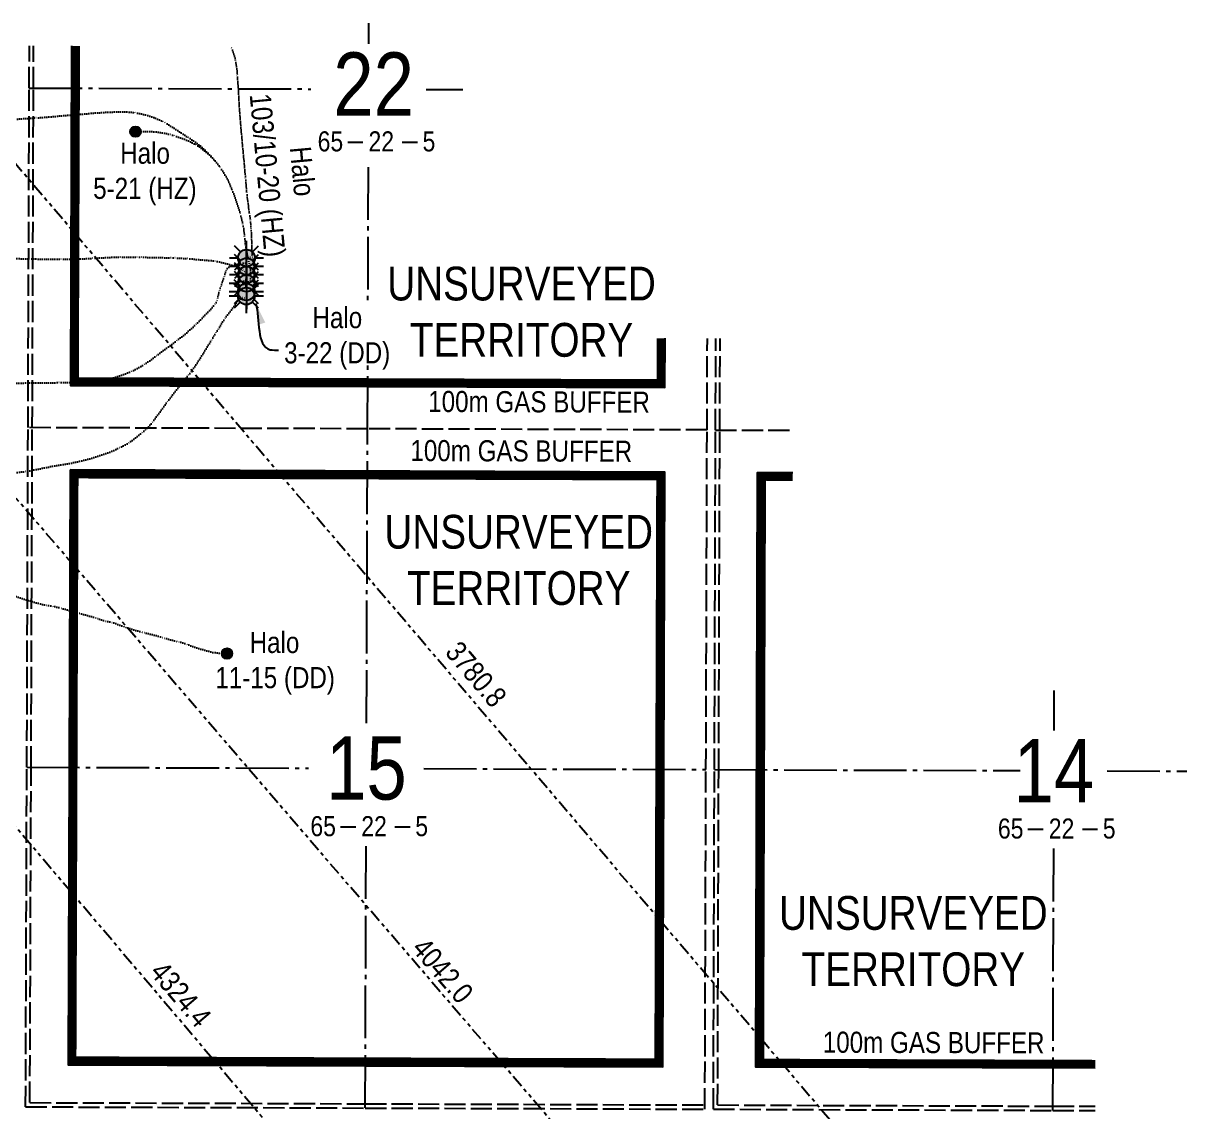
# Model space of a CAD drawing. Extents: x 481150 to 519818, y 6045091 to 6055068.
# Drawn here: x 492403 to 495158, y 6052337 to 6054915 of the extents above; entities that cross this region are included whole.
import ezdxf
from ezdxf.enums import TextEntityAlignment as Align

# ---------------------------------------------------------------- set-up
doc = ezdxf.new("R2010")
doc.units = 0
doc.header["$LTSCALE"] = 5
for name, pattern in [('foc-DOT', [1, 0.2, -0.8]), ('foc-DRILLPATH', [14.75, 6, -1.75, 1.75, -1.75, 1.75, -1.75]), ('foc-QUARTERLINE', [33, 25, -3, 2, -3]), ('foc-UNSURVEYED', [12.5, 10, -2.5])]:
    doc.linetypes.add(name, pattern=pattern)
for name, color, linetype in [('10', 1, 'Continuous'), ('9', 3, 'Continuous'), ('ABADATA-DRILL', 8, 'foc-DOT'), ('ABADATA-DRILL-T', 8, 'Continuous'), ('AS-DRILL-T', 8, 'Continuous'), ('AS-TARGET-GAS', 182, 'Continuous'), ('AS-TARGET-GAS-H', 181, 'Continuous'), ('C-WS-S', 8, 'Continuous'), ('DRILL-T', 8, 'Continuous'), ('L-BD', 7, 'Continuous'), ('L-QSEC', 8, 'foc-QUARTERLINE'), ('L-SECLBL', 7, 'Continuous'), ('L-UNS-T', 3, 'Continuous'), ('L-USEC', 7, 'foc-UNSURVEYED'), ('P-PDRILLPATH', 12, 'foc-DRILLPATH')]:
    doc.layers.add(name, color=color, linetype=linetype)
doc.styles.add('80CG', font='ARIALN.TTF', dxfattribs={"height": 10})
doc.styles.add('80L', font='ARIALN.TTF', dxfattribs={"height": 10})
doc.styles.add('SIMPLEX', font='ARIALN.TTF')
doc.dimstyles.new('Compass 5 000', dxfattribs={"dimscale": 5, "dimtxt": 9, "dimasz": 2, "dimexe": 0.2, "dimexo": 0.0625, "dimgap": 0.5, "dimtad": 0, "dimtih": 1, "dimtoh": 1, "dimzin": 0, "dimdsep": 46, "dimtxsty": '80CG', "dimcen": 0.1, "dimse1": 1, "dimse2": 1, "dimclrd": 256, "dimclrt": 256, "dimaunit": 1, "dimadec": 4, "dimazin": 0, "dimtfac": 0.06, "dimtofl": 0, "dimtmove": 0, "dimatfit": 1, "dimfxl": 0.2, "dimtolj": 1, "dimtzin": 0, "dimlwd": -1, "dimarcsym": 0})

# ---------------------------------------------------------------- blocks, each defined once
blk = doc.blocks.new('L-SECLBL')
at = {"layer": '9', "color": 7}
for p, q in [((-5.08, -27.83), (-12.29, -27.83)), ((20.7, -27.83), (13.5, -27.83))]:
    blk.add_line(p, q, dxfattribs=at)
at = {"layer": '10', "color": 2, "style": 'SIMPLEX'}
blk.add_attdef('SEC', text='', height=30, dxfattribs=at).set_placement((0, 0), align=Align.MIDDLE)
at = {"layer": '10', "color": 5, "style": '80L'}
blk.add_attdef('TWP', text='', height=9.5, dxfattribs=at).set_placement((-14.43, -27.37), align=Align.MIDDLE_RIGHT)
blk.add_attdef('RGE', text='', height=9.5, dxfattribs=at).set_placement((3.62, -27.37), align=Align.MIDDLE_CENTER)
blk.add_attdef('MER', text='', height=9.5, dxfattribs=at).set_placement((23.17, -27.37), align=Align.MIDDLE_LEFT)
blk = doc.blocks.new('BH-Existing')
at = {"layer": 'AS-DRILL-T'}
h = blk.add_hatch(color=256, dxfattribs=at)
h.dxf.hatch_style = 1
edge = h.paths.add_edge_path()
edge.add_arc((0, 0), 0.5, 0, 360)
blk.add_circle((0, 0), 0.5, dxfattribs=at)
blk = doc.blocks.new('GAS')
h = blk.add_hatch(color=255)
h.dxf.hatch_style = 1
edge = h.paths.add_edge_path()
edge.add_arc((0, 0), 0.9, 0, 360)
for p, q in [((-0.57, 0.57), (-1.14, 1.14)), ((0, 0.81), (0, 1.62)), ((0.57, 0.57), (1.14, 1.14)), ((-0.81, 0), (-1.62, 0)), ((1.62, 0), (0.81, 0)), ((-0.57, -0.57), (-1.14, -1.14)), ((0, -0.81), (0, -1.62)), ((1.14, -1.14), (0.57, -0.57))]:
    blk.add_line(p, q)
blk.add_circle((0, 0), 0.8)

msp = doc.modelspace()

# ---------------------------------------------------------------- linework, layer by layer
at = {"layer": 'ABADATA-DRILL', "flags": 128}
for points in [[(492930.618, 6054359.998), (492930.618, 6054359.998), (492930.687, 6054359.828), (492930.756, 6054359.618), (492930.805, 6054359.377), (492930.825, 6054359.197), (492930.864, 6054358.997), (492930.903, 6054358.757), (492930.973, 6054358.557), (492931.112, 6054358.466), (492931.272, 6054358.526), (492931.493, 6054358.685), (492931.774, 6054358.844), (492932.054, 6054359.013), (492932.295, 6054359.232), (492932.456, 6054359.492), (492932.477, 6054359.741), (492932.437, 6054359.952), (492932.398, 6054360.162), (492932.359, 6054360.392), (492932.33, 6054360.692), (492932.361, 6054361.042), (492932.352, 6054361.342), (492932.283, 6054361.542), (492932.193, 6054361.683), (492932.164, 6054361.813), (492932.144, 6054361.953), (492932.105, 6054362.103), (492932.085, 6054362.263), (492932.096, 6054362.403), (492932.127, 6054362.693), (492932.117, 6054362.823), (492932.098, 6054362.873), (492932.138, 6054362.943), (492932.148, 6054362.943), (492932.627, 6054362.801), (492933.816, 6054362.397), (492933.836, 6054362.397), (492934.245, 6054362.255), (492935.624, 6054361.861), (492937.602, 6054361.374), (492939.451, 6054361.037), (492939.451, 6054361.037), (492940.991, 6054360.912), (492942.131, 6054360.938), (492942.981, 6054360.955), (492943.611, 6054360.843), (492944.15, 6054360.671), (492944.57, 6054360.549), (492944.809, 6054360.509), (492944.979, 6054360.468), (492945.149, 6054360.427), (492945.299, 6054360.417), (492945.419, 6054360.376), (492945.509, 6054360.366), (492945.579, 6054360.406), (492945.619, 6054360.476), (492945.59, 6054360.536), (492945.55, 6054360.586), (492945.51, 6054360.646), (492945.47, 6054360.686), (492945.46, 6054360.726), (492945.45, 6054360.786), (492945.461, 6054360.856), (492945.481, 6054360.946), (492945.511, 6054361.036), (492945.562, 6054361.126), (492945.632, 6054361.196), (492945.692, 6054361.276), (492945.742, 6054361.375), (492945.773, 6054361.495), (492945.813, 6054361.635), (492945.874, 6054361.735), (492945.934, 6054361.835), (492946.014, 6054361.964), (492946.165, 6054362.154), (492946.206, 6054362.394), (492946.106, 6054362.524), (492945.957, 6054362.685), (492945.798, 6054362.905), (492945.778, 6054362.935), (492945.649, 6054363.336), (492945.502, 6054364.086), (492945.366, 6054365.157), (492945.26, 6054366.547), (492945.166, 6054368.297), (492945.094, 6054370.378), (492945.012, 6054372.748), (492944.901, 6054375.398), (492944.732, 6054378.429), (492944.523, 6054381.76), (492944.366, 6054385.29), (492944.259, 6054389.081), (492944.173, 6054393.141), (492944.088, 6054397.491), (492943.994, 6054402.122), (492943.911, 6054407.012), (492943.779, 6054412.153), (492943.518, 6054417.644), (492943.129, 6054423.595), (492942.67, 6054429.767), (492942.213, 6054436.428), (492941.657, 6054443.16), (492940.9, 6054449.973), (492939.906, 6054457.196), (492938.851, 6054464.63), (492937.758, 6054472.324), (492936.686, 6054480.178), (492935.614, 6054488.291), (492934.523, 6054496.675), (492933.482, 6054505.179), (492932.563, 6054513.922), (492932.486, 6054514.743), (492931.773, 6054522.735), (492931.044, 6054531.608), (492930.266, 6054540.58), (492929.446, 6054549.373), (492927.858, 6054567.159), (492926.26, 6054584.905), (492924.641, 6054602.53), (492922.991, 6054619.926), (492921.312, 6054637.402), (492919.753, 6054654.868), (492918.203, 6054672.153), (492916.623, 6054689.549), (492915.374, 6054706.963), (492914.405, 6054724.447), (492913.455, 6054741.81), (492912.405, 6054758.964), (492911.295, 6054776.178), (492910.065, 6054793.462), (492909.375, 6054802.055), (492908.555, 6054810.658), (492908.477, 6054811.368), (492907.414, 6054819.142), (492905.724, 6054827.688), (492903.513, 6054836.125), (492900.912, 6054844.495), (492898.061, 6054852.694), (492895.183, 6054860.053)], [(492930.473, 6054299.911), (492930.473, 6054299.911), (492930.282, 6054299.592), (492929.78, 6054298.923), (492929.288, 6054298.365), (492928.806, 6054297.887), (492928.254, 6054297.389), (492927.493, 6054297.021), (492926.162, 6054296.716), (492925.381, 6054296.539), (492924.712, 6054296.711), (492923.934, 6054297.344), (492921.96, 6054299.051), (492919.867, 6054300.928), (492918.372, 6054302.543), (492917.856, 6054303.615), (492918.308, 6054304.213), (492918.949, 6054304.381), (492919.729, 6054304.518), (492920.93, 6054304.714), (492922.16, 6054304.85), (492923.61, 6054304.805), (492925.21, 6054304.759), (492926.83, 6054304.734), (492928.559, 6054304.498), (492930.408, 6054304.071), (492931.896, 6054303.716), (492932.216, 6054303.645), (492933.845, 6054303.349), (492935.235, 6054303.214), (492936.485, 6054303.21), (492937.485, 6054303.287), (492937.495, 6054303.287), (492938.105, 6054303.394), (492938.535, 6054303.373), (492939.034, 6054303.111), (492939.543, 6054302.749), (492940.042, 6054302.328), (492940.789, 6054301.575), (492941.207, 6054301.114), (492941.486, 6054300.813), (492941.636, 6054300.672), (492942.165, 6054300.41), (492942.495, 6054300.539), (492942.566, 6054300.659), (492942.646, 6054300.849), (492942.868, 6054301.218), (492942.928, 6054301.278), (492943.178, 6054301.417), (492943.418, 6054301.326), (492943.428, 6054301.316), (492943.458, 6054301.316), (492943.39, 6054301.906), (492943.341, 6054302.126), (492943.272, 6054302.416), (492942.904, 6054303.148), (492942.635, 6054303.399), (492942.476, 6054303.499), (492942.077, 6054303.751), (492941.867, 6054303.881), (492941.638, 6054304.072), (492941.608, 6054304.112), (492941.558, 6054304.182), (492941.429, 6054304.453), (492941.271, 6054305.063), (492941.154, 6054305.934), (492941.088, 6054307.074), (492941.073, 6054308.464), (492941.099, 6054310.054), (492941.115, 6054311.894), (492941.142, 6054314.074), (492941.171, 6054316.584), (492941.171, 6054319.344), (492941.161, 6054322.294), (492941.162, 6054325.454), (492941.104, 6054328.904), (492941.049, 6054330.224), (492940.847, 6054332.765), (492940.332, 6054337.067), (492939.559, 6054341.7), (492938.545, 6054346.483), (492937.412, 6054351.367), (492936.26, 6054356.381), (492935.108, 6054361.555), (492933.956, 6054366.859), (492932.765, 6054372.283), (492932.716, 6054372.514), (492931.515, 6054377.988), (492930.326, 6054384.002), (492929.327, 6054390.296), (492929.259, 6054390.796), (492928.56, 6054396.688), (492928.009, 6054402.11), (492927.912, 6054403.17), (492927.296, 6054409.923), (492926.64, 6054417.025), (492925.826, 6054424.468), (492924.693, 6054432.172), (492923.161, 6054440.077), (492921.329, 6054448.124), (492919.327, 6054456.261), (492917.135, 6054464.418), (492914.753, 6054472.527), (492912.716, 6054479.034), (492912.212, 6054480.646), (492909.56, 6054488.755), (492906.798, 6054496.795), (492903.876, 6054504.805), (492900.833, 6054512.795), (492897.691, 6054520.716), (492894.438, 6054528.638), (492891.106, 6054536.49), (492888.297, 6054542.599), (492887.483, 6054544.242), (492883.499, 6054551.806), (492881.859, 6054554.712), (492879.165, 6054559.331), (492874.551, 6054566.787), (492869.647, 6054574.134), (492864.411, 6054581.233), (492860.239, 6054586.397), (492854.004, 6054593.529), (492848.036, 6054599.93), (492845.167, 6054602.94), (492841.968, 6054606.321), (492835.861, 6054612.682), (492829.472, 6054618.825), (492822.792, 6054624.568), (492815.851, 6054629.972), (492808.718, 6054635.077), (492801.296, 6054640.023), (492797.424, 6054642.496), (492793.732, 6054644.869), (492791.757, 6054646.136), (492786.109, 6054649.796), (492778.377, 6054654.823), (492774.915, 6054657.075), (492770.585, 6054659.89), (492762.782, 6054664.997), (492754.92, 6054670.124), (492746.997, 6054675.052), (492738.883, 6054679.7), (492734.621, 6054681.965), (492730.578, 6054683.999), (492722.062, 6054687.929), (492713.384, 6054691.479), (492704.575, 6054694.69), (492695.625, 6054697.511), (492686.563, 6054699.873), (492677.38, 6054701.815), (492668.126, 6054703.387), (492658.81, 6054704.559), (492649.442, 6054705.262), (492640.083, 6054705.515), (492630.702, 6054705.407), (492621.321, 6054705.12), (492611.95, 6054704.842), (492602.589, 6054704.515), (492583.876, 6054703.47), (492565.16, 6054702.015), (492546.465, 6054700.46), (492527.78, 6054698.945), (492509.094, 6054697.37), (492490.298, 6054695.726), (492471.583, 6054694.141), (492452.707, 6054692.567), (492433.772, 6054691.212), (492414.988, 6054689.978), (492396.124, 6054688.734), (492377.37, 6054687.619), (492358.456, 6054686.655), (492339.714, 6054685.92), (492320.991, 6054685.245), (492302.239, 6054684.68), (492283.507, 6054684.155), (492264.784, 6054683.271), (492246.05, 6054682.046), (492227.275, 6054680.611), (492208.599, 6054679.026), (492189.913, 6054677.341), (492171.168, 6054675.756), (492152.483, 6054674.361), (492133.679, 6054673.167), (492114.936, 6054672.442), (492096.195, 6054672.137), (492077.334, 6054671.873), (492058.553, 6054671.738), (492039.713, 6054671.724), (492020.953, 6054671.659), (492002.092, 6054671.495), (491983.222, 6054671.44), (491964.392, 6054671.526), (491945.432, 6054671.492), (491926.612, 6054671.577), (491907.843, 6054671.783), (491889.114, 6054671.968), (491870.384, 6054672.223), (491851.625, 6054672.538), (491832.886, 6054672.714), (491814.116, 6054672.769), (491795.346, 6054672.764), (491776.526, 6054672.63), (491757.855, 6054672.475), (491739.094, 6054672.29), (491720.333, 6054671.965), (491701.592, 6054671.57), (491682.821, 6054671.296), (491664.05, 6054671.061), (491645.288, 6054670.666), (491626.537, 6054670.222), (491607.776, 6054670.027), (491588.996, 6054670.042), (491570.296, 6054670.047), (491551.576, 6054670.042), (491532.816, 6054670.098), (491514.036, 6054670.113), (491495.245, 6054670.029), (491476.445, 6054670.044), (491457.676, 6054670.139), (491438.916, 6054670.175), (491420.176, 6054670.14), (491401.425, 6054670.095), (491382.625, 6054670.141), (491363.836, 6054670.286), (491345.056, 6054670.441), (491326.326, 6054670.487), (491307.616, 6054670.442), (491288.857, 6054670.537), (491270.117, 6054670.812), (491251.378, 6054671.077), (491232.609, 6054671.273), (491213.879, 6054671.388), (491195.119, 6054671.453), (491176.359, 6054671.448), (491157.579, 6054671.384), (491138.819, 6054671.319), (491120.048, 6054671.204), (491101.278, 6054671.01), (491082.516, 6054670.675), (491063.745, 6054670.27), (491044.993, 6054669.826), (491026.221, 6054669.291), (491014, 6054668.883), (490995.017, 6054668.22)], [(492930.473, 6054299.911), (492930.473, 6054299.911), (492930.282, 6054299.592), (492929.78, 6054298.923), (492929.288, 6054298.365), (492928.806, 6054297.887), (492928.254, 6054297.389), (492927.493, 6054297.021), (492926.162, 6054296.716), (492925.381, 6054296.539), (492924.712, 6054296.711), (492923.934, 6054297.344), (492921.96, 6054299.051), (492919.867, 6054300.928), (492918.372, 6054302.543), (492917.856, 6054303.615), (492918.308, 6054304.213), (492918.949, 6054304.381), (492919.729, 6054304.518), (492920.93, 6054304.714), (492922.16, 6054304.85), (492923.61, 6054304.805), (492925.21, 6054304.759), (492926.83, 6054304.734), (492928.559, 6054304.498), (492930.408, 6054304.071), (492931.896, 6054303.716), (492932.216, 6054303.645), (492933.845, 6054303.349), (492935.235, 6054303.214), (492936.485, 6054303.21), (492937.485, 6054303.287), (492937.495, 6054303.287), (492938.105, 6054303.394), (492938.535, 6054303.373), (492939.034, 6054303.111), (492939.543, 6054302.749), (492940.042, 6054302.328), (492940.789, 6054301.575), (492941.207, 6054301.114), (492941.486, 6054300.813), (492941.636, 6054300.672), (492942.165, 6054300.41), (492942.495, 6054300.539), (492942.566, 6054300.659), (492942.646, 6054300.849), (492942.868, 6054301.218), (492942.928, 6054301.278), (492943.178, 6054301.417), (492943.418, 6054301.326), (492943.428, 6054301.316), (492943.458, 6054301.316), (492943.39, 6054301.906), (492943.341, 6054302.126), (492943.272, 6054302.416), (492942.904, 6054303.148), (492942.635, 6054303.399), (492942.476, 6054303.499), (492942.077, 6054303.751), (492941.867, 6054303.881), (492941.638, 6054304.072), (492941.608, 6054304.112), (492941.558, 6054304.182), (492941.429, 6054304.453), (492941.271, 6054305.063), (492941.154, 6054305.934), (492941.088, 6054307.074), (492941.073, 6054308.464), (492941.099, 6054310.054), (492941.115, 6054311.894), (492941.142, 6054314.074), (492941.171, 6054316.584), (492941.171, 6054319.344), (492941.161, 6054322.294), (492941.162, 6054325.454), (492941.104, 6054328.904), (492941.049, 6054330.224), (492940.847, 6054332.765), (492940.332, 6054337.067), (492939.559, 6054341.7), (492938.545, 6054346.483), (492937.412, 6054351.367), (492936.26, 6054356.381), (492935.108, 6054361.555), (492933.956, 6054366.859), (492932.765, 6054372.283), (492932.716, 6054372.514), (492931.515, 6054377.988), (492930.326, 6054384.002), (492929.327, 6054390.296), (492929.259, 6054390.796), (492928.56, 6054396.688), (492928.009, 6054402.11), (492927.912, 6054403.17), (492927.296, 6054409.923), (492926.64, 6054417.025), (492925.826, 6054424.468), (492924.693, 6054432.172), (492923.161, 6054440.077), (492921.329, 6054448.124), (492919.327, 6054456.261), (492917.135, 6054464.418), (492914.753, 6054472.527), (492912.716, 6054479.034), (492912.212, 6054480.646), (492909.56, 6054488.755), (492906.798, 6054496.795), (492903.876, 6054504.805), (492900.833, 6054512.795), (492897.691, 6054520.716), (492894.438, 6054528.638), (492891.106, 6054536.49), (492888.297, 6054542.599), (492887.483, 6054544.242), (492883.499, 6054551.806), (492881.859, 6054554.712), (492879.165, 6054559.331), (492874.551, 6054566.787), (492869.647, 6054574.134), (492864.411, 6054581.233), (492860.239, 6054586.397), (492858.855, 6054588.032), (492857.809, 6054589.236), (492852.987, 6054594.533), (492846.839, 6054600.734), (492844.856, 6054602.621), (492840.39, 6054606.727), (492833.7, 6054612.5), (492826.719, 6054617.994), (492819.367, 6054623.11), (492811.643, 6054627.807), (492803.598, 6054632.115), (492795.312, 6054636.124), (492786.865, 6054639.793), (492778.236, 6054643.153), (492773.842, 6054644.758), (492769.487, 6054646.274), (492760.627, 6054649.134), (492751.656, 6054651.726), (492742.574, 6054653.997), (492733.4, 6054655.859), (492724.115, 6054657.272), (492714.799, 6054658.214), (492705.43, 6054658.687), (492696.05, 6054658.759), (492691.03, 6054658.697), (492669.039, 6054658.393)], [(492930.543, 6054320.051), (492930.543, 6054320.051), (492930.623, 6054320.021), (492930.693, 6054319.991), (492930.703, 6054320.071), (492930.734, 6054320.38), (492930.816, 6054320.85), (492931.058, 6054321.339), (492931.469, 6054321.708), (492931.769, 6054321.767), (492931.889, 6054321.706), (492932.049, 6054321.746), (492932.349, 6054321.815), (492932.55, 6054321.874), (492932.77, 6054321.973), (492933.281, 6054322.252), (492933.422, 6054322.551), (492933.083, 6054322.822), (492932.724, 6054323.014), (492932.644, 6054323.054), (492932.265, 6054323.415), (492931.875, 6054323.476), (492931.755, 6054323.407), (492931.183, 6054322.989), (492930.872, 6054322.68), (492930.782, 6054322.57), (492930.702, 6054322.471), (492930.601, 6054322.351), (492930.601, 6054322.351), (492930.571, 6054322.291), (492930.561, 6054322.241), (492930.561, 6054322.161), (492930.61, 6054322.121), (492930.71, 6054322.121), (492930.771, 6054322.16), (492930.821, 6054322.21), (492930.921, 6054322.37), (492930.931, 6054322.4), (492930.892, 6054322.64), (492930.862, 6054322.68), (492930.723, 6054322.92), (492930.494, 6054323.151), (492930.205, 6054323.332), (492930.135, 6054323.363), (492930.045, 6054323.413), (492930.026, 6054323.723), (492930.056, 6054323.783), (492930.207, 6054324.082), (492930.378, 6054324.372), (492930.489, 6054324.701), (492930.36, 6054324.902), (492930.32, 6054324.922), (492929.821, 6054325.204), (492929.711, 6054325.254), (492929.572, 6054325.325), (492929.462, 6054325.385), (492929.312, 6054325.466), (492929.282, 6054325.476), (492929.053, 6054325.616), (492928.663, 6054325.858), (492928.135, 6054326.22), (492927.486, 6054326.722), (492926.729, 6054327.404), (492925.822, 6054328.228), (492924.755, 6054329.061), (492923.508, 6054329.946), (492922.051, 6054330.891), (492921.233, 6054331.404), (492920.365, 6054331.937), (492918.439, 6054333.093), (492916.273, 6054334.301), (492913.887, 6054335.459), (492911.291, 6054336.588), (492908.455, 6054337.758), (492905.359, 6054338.969), (492901.973, 6054340.241), (492900.735, 6054340.695), (492898.268, 6054341.574), (492894.213, 6054342.928), (492889.847, 6054344.313), (492885.202, 6054345.689), (492882.535, 6054346.428), (492880.297, 6054347.016), (492875.071, 6054348.284), (492869.495, 6054349.484), (492863.639, 6054350.594), (492857.583, 6054351.625), (492851.336, 6054352.527), (492844.869, 6054353.3), (492839.091, 6054353.87), (492838.121, 6054353.953), (492831.093, 6054354.558), (492823.795, 6054355.163), (492816.307, 6054355.799), (492808.649, 6054356.456), (492801.442, 6054357.061), (492800.842, 6054357.113), (492792.924, 6054357.751), (492789.185, 6054358.024), (492784.896, 6054358.309), (492776.838, 6054358.776), (492768.739, 6054359.145), (492762.39, 6054359.367), (492760.5, 6054359.433), (492752.231, 6054359.652), (492743.901, 6054359.851), (492735.472, 6054360.061), (492726.913, 6054360.25), (492718.253, 6054360.43), (492709.444, 6054360.581), (492700.494, 6054360.752), (492696.435, 6054360.836), (492691.395, 6054360.944), (492682.125, 6054361.096), (492672.806, 6054361.189), (492663.466, 6054361.231), (492654.096, 6054361.234), (492640.746, 6054361.2), (492632.246, 6054361.18), (492631.906, 6054361.171), (492623.636, 6054361.23), (492604.904, 6054360.755), (492586.17, 6054359.56), (492567.416, 6054358.516), (492548.703, 6054357.681), (492530.011, 6054357.066), (492511.229, 6054356.641), (492492.448, 6054356.366), (492473.698, 6054356.262), (492454.908, 6054356.417), (492436.19, 6054356.872), (492417.431, 6054357.278), (492398.672, 6054357.623), (492379.924, 6054357.988), (492361.165, 6054358.403), (492342.406, 6054358.769), (492323.637, 6054359.044), (492304.888, 6054359.219), (492286.128, 6054359.295), (492267.378, 6054359.49), (492248.619, 6054359.785), (492229.88, 6054359.97), (492211.101, 6054360.186), (492192.362, 6054360.661), (492173.604, 6054361.176), (492154.835, 6054361.602), (492136.086, 6054361.947), (492117.278, 6054362.332), (492098.239, 6054362.798), (492079.501, 6054363.174), (492060.712, 6054363.489), (492041.933, 6054364.014), (492023.176, 6054364.78), (492004.409, 6054365.535), (491985.661, 6054366.21), (491966.913, 6054366.816), (491948.165, 6054367.381), (491929.436, 6054367.836), (491910.638, 6054368.301), (491891.889, 6054368.777), (491873.131, 6054369.242), (491854.382, 6054369.677), (491835.633, 6054370.012), (491816.874, 6054370.288), (491798.115, 6054370.473), (491779.366, 6054370.688), (491760.616, 6054370.904), (491741.867, 6054371.059), (491723.107, 6054371.224), (491704.358, 6054371.429), (491685.599, 6054371.645), (491666.839, 6054371.83), (491648.099, 6054371.935), (491629.37, 6054371.97), (491610.63, 6054372.006), (491591.9, 6054372.081), (491573.15, 6054372.156), (491554.09, 6054372.142), (491535.379, 6054371.937), (491516.638, 6054371.583), (491497.896, 6054371.198), (491479.135, 6054370.753), (491460.393, 6054370.228), (491441.661, 6054369.614), (491423.028, 6054368.938), (491404.286, 6054368.234), (491385.564, 6054367.699), (491366.883, 6054367.624), (491348.144, 6054367.919), (491329.406, 6054368.414), (491310.678, 6054369.039), (491291.93, 6054369.695), (491273.172, 6054370.29), (491254.424, 6054370.875), (491235.686, 6054371.38), (491216.977, 6054371.686), (491198.217, 6054371.811), (491179.448, 6054371.866), (491160.687, 6054371.871), (491141.897, 6054371.767), (491123.127, 6054371.622), (491104.396, 6054371.407), (491085.685, 6054371.102), (491066.923, 6054370.768), (491048.173, 6054370.583), (491029.392, 6054370.488), (491010.601, 6054370.244), (490991.84, 6054369.849), (490973.078, 6054369.364), (490954.366, 6054368.889), (490935.605, 6054368.545), (490916.854, 6054368.28), (490898.094, 6054368.175), (490879.324, 6054368.171), (490860.554, 6054368.226), (490841.774, 6054368.361), (490823.014, 6054368.487), (490804.245, 6054368.682), (490785.486, 6054368.927), (490766.726, 6054369.113), (490747.997, 6054369.218), (490729.227, 6054369.263), (490710.467, 6054369.288), (490691.697, 6054369.294), (490672.896, 6054369.209), (490669.187, 6054369.175)], [(492930.613, 6054339.969), (492930.613, 6054339.969), (492930.633, 6054340.069), (492930.693, 6054340.159), (492930.763, 6054340.208), (492930.804, 6054340.278), (492930.844, 6054340.368), (492930.914, 6054340.488), (492930.975, 6054340.628), (492931.015, 6054340.787), (492931.086, 6054340.957), (492931.147, 6054341.127), (492931.207, 6054341.277), (492931.258, 6054341.427), (492931.348, 6054341.576), (492931.459, 6054341.746), (492931.589, 6054341.895), (492931.76, 6054342.045), (492931.96, 6054342.174), (492932.07, 6054342.234), (492932.06, 6054342.214), (492932.03, 6054342.154), (492932.02, 6054342.124), (492932.01, 6054342.134), (492932.01, 6054342.174), (492932.03, 6054342.234), (492932.061, 6054342.314), (492932.101, 6054342.404), (492932.181, 6054342.523), (492932.262, 6054342.623), (492932.312, 6054342.733), (492932.362, 6054342.823), (492932.463, 6054343.002), (492932.463, 6054343.012), (492932.474, 6054343.142), (492932.504, 6054343.302), (492932.535, 6054343.442), (492932.535, 6054343.572), (492932.565, 6054343.702), (492932.596, 6054343.822), (492932.636, 6054343.952), (492932.707, 6054344.092), (492932.767, 6054344.241), (492932.788, 6054344.431), (492932.669, 6054344.682), (492932.659, 6054344.692), (492932.19, 6054345.023), (492931.292, 6054345.457), (492930.003, 6054345.931), (492928.345, 6054346.357), (492926.306, 6054346.674), (492923.876, 6054346.712), (492921.085, 6054346.552), (492917.994, 6054346.253), (492917.534, 6054346.184), (492914.942, 6054345.673), (492912.02, 6054344.954), (492909.127, 6054344.244), (492906.155, 6054343.494), (492902.961, 6054342.555), (492899.618, 6054341.447), (492896.414, 6054340.338), (492893.389, 6054339.118), (492890.464, 6054337.649), (492890.444, 6054337.639), (492887.687, 6054335.658), (492885.308, 6054333.077), (492883.558, 6054330.103), (492882.347, 6054326.967), (492881.487, 6054323.94), (492880.757, 6054321.052), (492879.947, 6054318.255), (492879.087, 6054315.508), (492878.198, 6054312.711), (492877.178, 6054309.825), (492876.037, 6054306.769), (492874.916, 6054303.583), (492873.895, 6054300.486), (492872.935, 6054297.509), (492871.954, 6054294.513), (492870.894, 6054291.476), (492869.813, 6054288.46), (492868.783, 6054285.474), (492867.853, 6054282.507), (492866.982, 6054279.51), (492866.131, 6054276.323), (492865.36, 6054273.136), (492864.639, 6054270.028), (492863.948, 6054266.83), (492863.357, 6054263.723), (492863.122, 6054262.273), (492862.867, 6054260.844), (492862.482, 6054259.356), (492862.472, 6054259.306), (492861.876, 6054257.758), (492861.01, 6054256.021), (492859.894, 6054254.114), (492858.507, 6054252.039), (492856.869, 6054249.785), (492854.99, 6054247.381), (492852.882, 6054244.879), (492850.573, 6054242.267), (492848.113, 6054239.505), (492845.523, 6054236.614), (492842.712, 6054233.534), (492839.631, 6054230.215), (492836.248, 6054226.687), (492832.575, 6054222.949), (492828.712, 6054219.013), (492824.777, 6054214.927), (492820.683, 6054210.661), (492816.367, 6054206.266), (492811.772, 6054201.812), (492806.836, 6054197.219), (492801.66, 6054192.557), (492796.283, 6054187.766), (492790.746, 6054182.885), (492784.969, 6054177.985), (492778.872, 6054173.056), (492772.525, 6054168.148), (492765.997, 6054163.211), (492759.39, 6054158.204), (492752.662, 6054153.147), (492745.825, 6054148.041), (492738.887, 6054142.945), (492731.899, 6054137.829), (492724.941, 6054132.644), (492717.993, 6054127.398), (492711.045, 6054122.152), (492704.017, 6054116.976), (492697.45, 6054112.309), (492696.919, 6054111.951), (492689.652, 6054107.166), (492682.157, 6054102.672), (492674.472, 6054098.409), (492666.568, 6054094.387), (492658.505, 6054090.605), (492650.322, 6054087.063), (492642.011, 6054083.742), (492633.51, 6054080.652), (492624.88, 6054077.772), (492616.101, 6054075.122), (492607.173, 6054072.763), (492598.166, 6054070.755), (492589.05, 6054069.056), (492579.875, 6054067.608), (492570.661, 6054066.42), (492561.327, 6054065.563), (492551.966, 6054065.025), (492542.565, 6054064.758), (492538.064, 6054064.684), (492519.073, 6054064.41), (492506.813, 6054064.292), (492488.052, 6054064.098), (492469.301, 6054063.893), (492450.561, 6054063.718), (492431.79, 6054063.493), (492413.049, 6054063.309), (492394.288, 6054063.044), (492375.537, 6054062.639), (492356.785, 6054062.185), (492338.043, 6054061.74), (492319.282, 6054061.445), (492300.532, 6054061.29), (492281.741, 6054061.216), (492262.991, 6054061.181), (492244.231, 6054061.126), (492225.47, 6054061.012), (492206.69, 6054060.787), (492187.969, 6054060.592), (492169.208, 6054060.477), (492150.448, 6054060.423), (492131.708, 6054060.318), (492112.987, 6054060.253), (492094.208, 6054060.358), (492075.479, 6054060.694), (492056.68, 6054061.109), (492037.892, 6054061.544), (492019.173, 6054062.03), (492000.455, 6054062.455), (491981.686, 6054062.87), (491962.917, 6054063.285), (491944.199, 6054063.82), (491925.411, 6054064.396), (491906.633, 6054064.971), (491887.855, 6054065.547), (491869.056, 6054065.992), (491850.318, 6054066.377), (491831.529, 6054066.803), (491812.781, 6054067.248), (491794.042, 6054067.743), (491775.314, 6054068.228), (491756.585, 6054068.693), (491737.817, 6054069.149), (491718.989, 6054069.664), (491700.271, 6054070.269), (491681.782, 6054070.804), (491662.964, 6054071.219), (491644.184, 6054071.345), (491625.374, 6054071.22), (491606.773, 6054071.035), (491588.162, 6054070.85), (491569.322, 6054070.725), (491550.702, 6054070.67), (491531.991, 6054070.575), (491513.171, 6054070.451), (491494.23, 6054070.416), (491475.56, 6054070.371), (491456.93, 6054070.286), (491438.359, 6054070.101), (491419.638, 6054069.826), (491400.798, 6054069.672), (491382.257, 6054069.676), (491363.517, 6054069.691), (491344.727, 6054069.697), (491325.997, 6054069.642), (491307.136, 6054069.458), (491288.395, 6054069.163), (491269.665, 6054068.958), (491251.074, 6054068.863), (491232.324, 6054068.818), (491213.723, 6054068.653), (491195.253, 6054068.477), (491176.532, 6054068.432), (491157.792, 6054068.337), (491139.071, 6054068.153), (491120.31, 6054067.948), (491101.579, 6054067.673), (491082.828, 6054067.368), (491064.087, 6054067.103), (491045.347, 6054066.919), (491026.596, 6054066.784), (491007.806, 6054066.779), (490989.057, 6054067.055), (490970.288, 6054067.45), (490951.519, 6054067.825), (490932.761, 6054068.331), (490914.003, 6054068.906), (490898.845, 6054069.369), (490880.097, 6054070.024), (490861.369, 6054070.659), (490842.621, 6054071.254), (490823.883, 6054071.829), (490805.125, 6054072.425), (490786.397, 6054072.99), (490767.648, 6054073.475), (490748.89, 6054073.86), (490730.081, 6054074.116), (490711.311, 6054074.201), (490692.561, 6054074.177), (490673.82, 6054074.072), (490668.024, 6054074.024)], [(492930.24, 6054269.868), (492930.24, 6054269.868), (492930.24, 6054269.868), (492930.31, 6054269.848), (492930.429, 6054269.697), (492930.508, 6054269.327), (492930.666, 6054268.776), (492930.953, 6054267.995), (492931.17, 6054267.145), (492931.195, 6054265.755), (492931.152, 6054264.865), (492931.22, 6054264.124), (492931.098, 6054263.675), (492930.767, 6054263.456), (492930.447, 6054263.287), (492930.037, 6054263.239), (492929.517, 6054263.27), (492929.097, 6054263.352), (492928.877, 6054263.403), (492928.737, 6054263.433), (492928.108, 6054263.615), (492927.429, 6054263.918), (492926.81, 6054264.24), (492926.111, 6054264.512), (492925.272, 6054264.735), (492924.493, 6054264.958), (492923.283, 6054264.982), (492922.242, 6054264.746), (492920.85, 6054264.211), (492919.017, 6054263.267), (492916.682, 6054261.865), (492914.106, 6054260.094), (492911.498, 6054257.853), (492908.988, 6054255.022), (492906.536, 6054251.59), (492903.962, 6054247.659), (492901.087, 6054243.359), (492897.782, 6054238.831), (492894.275, 6054234.103), (492890.307, 6054228.737), (492885.625, 6054222.653), (492880.492, 6054215.871), (492875.325, 6054208.309), (492870.266, 6054199.946), (492864.896, 6054191.135), (492859.305, 6054182.394), (492854.016, 6054173.883), (492848.685, 6054164.941), (492843.052, 6054155.551), (492837.048, 6054145.832), (492830.964, 6054136.073), (492824.87, 6054126.334), (492818.697, 6054116.685), (492812.503, 6054107.097), (492806.482, 6054098.068), (492800.454, 6054089.919), (492793.845, 6054081.812), (492786.746, 6054073.236), (492779.565, 6054064.371), (492772.373, 6054055.206), (492765.291, 6054046.181), (492758.45, 6054037.285), (492751.689, 6054028.348), (492744.728, 6054019.182), (492738.117, 6054010.285), (492731.816, 6054001.637), (492725.707, 6053993.238), (492719.96, 6053985.328), (492714.524, 6053977.777), (492709.349, 6053970.685), (492704.156, 6053964.093), (492698.405, 6053957.953), (492691.884, 6053951.996), (492684.803, 6053945.98), (492677.542, 6053940.036), (492669.951, 6053933.932), (492661.638, 6053927.381), (492652.486, 6053920.993), (492642.176, 6053915.319), (492630.787, 6053909.788), (492618.897, 6053904.159), (492606.349, 6053898.853), (492592.962, 6053894.09), (492578.856, 6053889.449), (492564.06, 6053884.88), (492548.495, 6053880.595), (492532.322, 6053876.681), (492515.58, 6053873.369), (492498.42, 6053870.419), (492481.04, 6053867.539), (492463.548, 6053864.32), (492445.675, 6053860.622), (492427.403, 6053856.996), (492408.772, 6053853.861), (492389.823, 6053851.277), (492370.736, 6053849.333), (492351.761, 6053848.089), (492332.549, 6053847.346), (492319.757, 6053847), (492298.797, 6053846.803), (492290.017, 6053846.884), (492270.838, 6053847.071), (492251.488, 6053847.118), (492232.407, 6053847.004), (492212.996, 6053846.782), (492193.706, 6053846.569), (492174.354, 6053846.256), (492154.963, 6053845.754), (492135.7, 6053845.071), (492116.328, 6053844.358), (492097.005, 6053843.776), (492077.674, 6053843.323), (492058.482, 6053842.89), (492039.141, 6053842.607), (492019.821, 6053842.464), (492000.48, 6053842.312), (491981.07, 6053842.349), (491961.681, 6053842.566), (491942.202, 6053842.924), (491922.734, 6053843.592), (491903.257, 6053844.35), (491883.789, 6053845.048), (491864.311, 6053845.695), (491844.863, 6053846.263), (491825.384, 6053846.641), (491805.915, 6053846.769), (491786.425, 6053846.756), (491766.924, 6053846.654), (491747.424, 6053846.562), (491727.883, 6053846.47), (491708.513, 6053846.468), (491689.064, 6053846.785), (491669.706, 6053847.173), (491650.247, 6053847.48), (491630.828, 6053847.838), (491611.339, 6053848.146), (491591.929, 6053848.323), (491572.45, 6053848.401), (491552.949, 6053848.349), (491533.449, 6053848.177), (491513.949, 6053848.195), (491494.489, 6053848.422), (491475.06, 6053848.55), (491455.7, 6053848.607), (491436.49, 6053848.664), (491417.21, 6053848.651), (491397.94, 6053848.649), (491378.63, 6053848.596), (491359.279, 6053848.363), (491339.988, 6053848.06), (491320.647, 6053847.858), (491301.307, 6053847.825), (491281.957, 6053847.862), (491262.467, 6053847.92), (491243.127, 6053848.127), (491223.778, 6053848.315), (491204.588, 6053848.381), (491185.329, 6053848.658), (491165.871, 6053849.086), (491146.382, 6053849.444), (491126.983, 6053849.772), (491107.504, 6053850.229), (491088.076, 6053850.737), (491068.587, 6053851.115), (491049.258, 6053851.342), (491030.038, 6053851.379), (491010.638, 6053851.286), (490991.246, 6053850.864), (490971.923, 6053849.991), (490952.799, 6053848.848), (490933.524, 6053847.595), (490924.292, 6053846.947), (490898.375, 6053845.017)], [(492272.878, 6053590.543), (492273.098, 6053587.973), (492273.118, 6053587.822), (492273.247, 6053587.682), (492273.577, 6053587.501), (492274.975, 6053586.966), (492277.123, 6053586.328), (492279.75, 6053585.598), (492282.637, 6053584.668), (492285.703, 6053583.567), (492289.159, 6053582.444), (492293.114, 6053581.28), (492297.56, 6053579.984), (492299.867, 6053579.265), (492302.284, 6053578.497), (492304.841, 6053577.677), (492307.618, 6053576.767), (492310.614, 6053575.736), (492313.88, 6053574.655), (492321.034, 6053572.729), (492328.617, 6053570.871), (492340.256, 6053567.949), (492348.039, 6053566.011), (492355.733, 6053564.223), (492363.666, 6053562.444), (492371.59, 6053560.665), (492379.644, 6053558.906), (492387.617, 6053557.007), (492395.399, 6053554.739), (492403.199, 6053552.181), (492411.22, 6053549.582), (492419.221, 6053547.093), (492427.172, 6053544.684), (492435.064, 6053542.435), (492443.067, 6053540.346), (492450.98, 6053538.457), (492458.614, 6053536.86), (492462.371, 6053536.106), (492465.979, 6053535.453), (492469.587, 6053534.91), (492473.375, 6053534.346), (492477.293, 6053533.692), (492481.3, 6053532.908), (492485.366, 6053531.913), (492493.558, 6053529.713), (492501.551, 6053527.574), (492505.537, 6053526.5), (492509.453, 6053525.445), (492513.409, 6053524.291), (492521.211, 6053522.023), (492528.963, 6053519.895), (492536.616, 6053517.847), (492540.412, 6053516.813), (492544.198, 6053515.759), (492548.124, 6053514.645), (492552.05, 6053513.531), (492559.952, 6053511.412), (492563.869, 6053510.348), (492567.695, 6053509.274), (492571.621, 6053508.2), (492575.447, 6053507.046), (492579.711, 6053505.561), (492582.877, 6053504.389), (492586.652, 6053502.986), (492590.507, 6053501.641), (492594.653, 6053500.436), (492598.739, 6053499.442), (492602.566, 6053498.658), (492606.124, 6053497.945), (492609.731, 6053497.132), (492613.448, 6053496.198), (492617.253, 6053495.084), (492621.179, 6053493.79), (492625.084, 6053492.386), (492629.048, 6053490.842), (492633.232, 6053489.147), (492637.436, 6053487.511), (492641.731, 6053485.956), (492645.975, 6053484.55), (492650.181, 6053483.245), (492654.466, 6053481.919), (492658.821, 6053480.504), (492663.176, 6053479.108), (492667.591, 6053477.812), (492671.927, 6053476.626), (492676.223, 6053475.571), (492680.569, 6053474.525), (492684.925, 6053473.409), (492689.391, 6053472.203), (492693.857, 6053471.027), (492698.313, 6053469.93), (492702.689, 6053468.964), (492706.986, 6053467.979), (492711.262, 6053466.883), (492715.637, 6053465.678), (492720.123, 6053464.391), (492724.648, 6053463.025), (492729.193, 6053461.608), (492733.528, 6053460.323), (492737.853, 6053459.087), (492742.099, 6053457.892), (492746.345, 6053456.696), (492754.876, 6053454.355), (492759.023, 6053453.29), (492763.069, 6053452.316), (492767.255, 6053451.27), (492771.432, 6053450.255), (492775.478, 6053449.231), (492779.544, 6053448.066), (492783.429, 6053446.842), (492787.294, 6053445.538), (492790.98, 6053444.214), (492794.565, 6053442.911), (492798.13, 6053441.618), (492801.885, 6053440.245), (492805.77, 6053438.871), (492813.781, 6053436.131), (492817.796, 6053434.747), (492851.682, 6053425.364), (492873.072, 6053422.776), (492883.821, 6053422.448), (492885.701, 6053422.471)]]:
    msp.add_lwpolyline(points, dxfattribs=at)
at = {"layer": 'AS-TARGET-GAS', "flags": 128}
for points in [[(492517.727, 6054861.349), (492514.874, 6054057.107), (493922.492, 6054052.258), (493922.868, 6054169.072)], [(494941.192, 6052440.27), (494137.325, 6052443.024), (494141.865, 6053851.592), (494224.921, 6053851.304)]]:
    msp.add_lwpolyline(points, dxfattribs=at)
msp.add_lwpolyline([(492514.164, 6053857.197), (492509.167, 6052448.608), (493917.311, 6052443.779), (493921.848, 6053852.348)], close=True, dxfattribs=at)
at = {"layer": 'AS-TARGET-GAS-H', "const_width": 19.991, "flags": 128}
for points in [[(492527.722, 6054861.313), (492524.905, 6054067.068), (493912.529, 6054062.288), (493912.873, 6054169.104)], [(494941.226, 6052450.265), (494147.353, 6052452.986), (494151.829, 6053841.562), (494224.886, 6053841.308)]]:
    msp.add_lwpolyline(points, dxfattribs=at)
msp.add_lwpolyline([(492524.124, 6053847.167), (492519.198, 6052458.569), (493907.348, 6052453.808), (493911.82, 6053842.386)], close=True, dxfattribs=at)
at = {"layer": 'L-QSEC'}
for p, q in [((493221.43, 6054866.36), (493221.596, 6054915.195)), ((492417.417, 6054761.745), (493084.421, 6054759.442)), ((493357.128, 6054758.501), (493443.969, 6054758.201)), ((493218.344, 6053954.724), (493220.481, 6054585.842)), ((493215.985, 6053257.858), (493218.344, 6053954.724)), ((494843.636, 6053240.338), (494843.924, 6053335.281)), ((492411.709, 6053153.243), (493078.715, 6053150.952)), ((493351.416, 6053150.015), (494019.533, 6053147.72)), ((494039.64, 6053147.65), (494763.585, 6053145.163)), ((494969.054, 6053144.457), (495157.807, 6053143.809)), ((493212.899, 6052346.237), (493215.035, 6052977.341)), ((494840.906, 6052340.657), (494842.797, 6052963.824))]:
    msp.add_line(p, q, dxfattribs=at)
at = {"layer": 'L-USEC'}
for p, q in [((492417.417, 6054761.745), (492417.772, 6054861.703)), ((492427.476, 6054761.71), (492427.831, 6054861.668)), ((492414.564, 6053957.496), (492417.417, 6054761.745)), ((492424.623, 6053957.46), (492427.476, 6054761.71)), ((494022.125, 6053951.958), (494022.824, 6054168.75)), ((494042.233, 6053951.889), (494042.932, 6054168.749)), ((494052.291, 6053951.854), (494052.99, 6054168.749)), ((492411.709, 6053153.244), (492414.564, 6053957.496)), ((493218.344, 6053954.724), (492414.564, 6053957.498)), ((492421.768, 6053153.209), (492424.623, 6053957.46)), ((494022.125, 6053951.958), (493218.344, 6053954.724)), ((494019.533, 6053147.72), (494022.125, 6053951.958)), ((494039.64, 6053147.655), (494042.233, 6053951.889)), ((494042.233, 6053951.889), (494225.267, 6053951.259)), ((494049.699, 6053147.622), (494052.291, 6053951.854)), ((492408.857, 6052348.996), (492411.709, 6053153.244)), ((492418.951, 6052359.019), (492421.768, 6053153.209)), ((494016.94, 6052343.481), (494019.533, 6053147.72)), ((494037.048, 6052343.412), (494039.64, 6053147.655)), ((494047.139, 6052353.436), (494049.699, 6053147.622)), ((492408.857, 6052348.996), (493212.898, 6052346.185)), ((492418.916, 6052348.961), (492418.916, 6052348.963)), ((492418.951, 6052359.019), (493212.932, 6052356.244)), ((493212.898, 6052346.185), (494016.94, 6052343.374)), ((493212.932, 6052356.244), (494016.972, 6052353.433)), ((494016.979, 6052353.539), (494016.977, 6052353.539)), ((494047.139, 6052353.328), (494840.936, 6052350.553)), ((494840.936, 6052350.553), (494940.873, 6052350.203)), ((494037.048, 6052343.304), (494840.906, 6052340.494)), ((494840.906, 6052340.494), (494940.844, 6052340.144))]:
    msp.add_line(p, q, dxfattribs=at)

# ---------------------------------------------------------------- block references
at = {"layer": 'AS-DRILL-T', "xscale": 24.98889499999998, "yscale": 24.98889499999998, "zscale": 24.98889499999998}
for p in [(492669.033, 6054658.35), (492885.716, 6053422.455)]:
    msp.add_blockref('BH-Existing', p, dxfattribs=at)
at = {"layer": 'C-WS-S', "xscale": 24.98889499999997, "yscale": 24.98889499999997, "zscale": 24.98889499999997}
for p in [(492931.745, 6054359.243), (492931.671, 6054319.296), (492931.74, 6054339.214), (492931.601, 6054299.156), (492931.367, 6054269.113), (492931.401, 6054278.905)]:
    msp.add_blockref('GAS', p, dxfattribs=at)
at = {"layer": 'L-SECLBL', "xscale": 4.997778999999992, "yscale": 4.997778999999992, "zscale": 4.997778999999992}
for p, values in [((493232.813, 6054772.278), {'SEC': '22', 'TWP': '65', 'RGE': '22', 'MER': '5'}), ((493215.621, 6053150.482), {'SEC': '15', 'TWP': '65', 'RGE': '22', 'MER': '5'}), ((494843.347, 6053144.889), {'SEC': '14', 'TWP': '65', 'RGE': '22', 'MER': '5'})]:
    msp.add_blockref('L-SECLBL', p, dxfattribs=at).add_auto_attribs(values)

# ---------------------------------------------------------------- texts
at = {"layer": 'ABADATA-DRILL-T', "insert": (493071.591, 6054761.89), "char_height": 49.97779, "attachment_point": 1, "rotation": 275.24721, "style": '80L'}
msp.add_mtext_dynamic_manual_height_columns('\\pi137.06;Halo\\P\\pi3.3181;103/10-20 (HZ)', width=385.21967, gutter_width=50, heights=[0], dxfattribs=at)
at = {"layer": 'ABADATA-DRILL-T', "insert": (492567.387, 6054632.555), "char_height": 49.97779, "attachment_point": 1, "style": '80L'}
msp.add_mtext_dynamic_manual_height_columns('\\pi65.415;Halo\\P\\pi1.3919;5-21 (HZ)', width=241.93409, gutter_width=50, heights=[0], dxfattribs=at)
at = {"layer": 'AS-TARGET-GAS', "char_height": 49.97779, "attachment_point": 1, "rotation": 359.800544, "style": '80L'}
for insert in [(493362.106, 6054044.609), (493319.958, 6053928.285), (494296.272, 6052527.123)]:
    msp.add_mtext_dynamic_manual_height_columns('100m GAS BUFFER', width=524.65293, gutter_width=189.916, heights=[0], dxfattribs=dict(at, insert=insert))
at = {"layer": 'DRILL-T', "insert": (492854.685, 6053473.755), "char_height": 49.97779, "attachment_point": 1, "style": '80L'}
msp.add_mtext_dynamic_manual_height_columns('\\pi84.506;Halo\\P\\pi3.3181;11-15 (DD)', width=280.11631, gutter_width=49.978, heights=[0], dxfattribs=at)
at = {"layer": 'L-BD', "linetype": 'Continuous', "style": '80L'}
for s, rotation, p in [('3780.8', 310.4186, (493475.588, 6053373.59)), ('4042.0', 310.6748, (493396.478, 6052671.972)), ('4324.4', 310.3277, (492776.449, 6052615.654))]:
    msp.add_text(s, height=49.9778, rotation=rotation, dxfattribs=at).set_placement(p, align=Align.MIDDLE)
at = {"layer": 'L-UNS-T', "color": 3, "char_height": 79.96446, "attachment_point": 5, "style": '80L'}
for insert in [(493576.258, 6053643.729), (494510.563, 6052740.951)]:
    msp.add_mtext_dynamic_manual_height_columns('UNSURVEYED TERRITORY', width=126.41375, gutter_width=47.5, heights=[0], dxfattribs=dict(at, insert=insert))

# ---------------------------------------------------------------- next in the draw order: texts
at = {"layer": 'ABADATA-DRILL-T', "insert": (493019.424, 6054243.104), "char_height": 49.97779, "attachment_point": 1, "style": '80L', "bg_fill": 3, "box_fill_scale": 1.1, "bg_fill_color": 256, "bg_fill_transparency": 0}
msp.add_mtext_dynamic_manual_height_columns('\\pi68.586;Halo\\P\\pi1.3919;3-22 (DD) ', width=248.27507, gutter_width=50, heights=[0], dxfattribs=at)

# ---------------------------------------------------------------- next in the draw order: linework, layer by layer
at = {"layer": 'P-PDRILLPATH', "flags": 128}
for points in [[(494921.02, 6050560.926), (494694.677, 6051870.076), (492244.601, 6054747.016)], [(494924.276, 6050557.241), (494388.663, 6051460.018), (491755.586, 6054523.973)], [(494927.532, 6050553.557), (494180.652, 6050896.961), (491383.575, 6054191.929)]]:
    msp.add_lwpolyline(points, dxfattribs=at)

# ---------------------------------------------------------------- next in the draw order: texts
at = {"layer": 'L-UNS-T', "color": 3, "insert": (493582.924, 6054231.53), "char_height": 79.96446, "attachment_point": 5, "style": '80L'}
msp.add_mtext_dynamic_manual_height_columns('UNSURVEYED TERRITORY', width=126.41375, gutter_width=47.5, heights=[0], dxfattribs=at)

# ---------------------------------------------------------------- next in the draw order: leaders
at = {"layer": 'ABADATA-DRILL-T', "path_type": 1}
msp.add_leader([(492953.451, 6054251.577), (492988.167, 6054142.12), (493007.667, 6054140.62)], dimstyle='Compass 5 000', override={"dimasz": 10, "dimgap": 0.5, "dimtad": 0}, dxfattribs=at)

doc.saveas('drawing.dxf')
